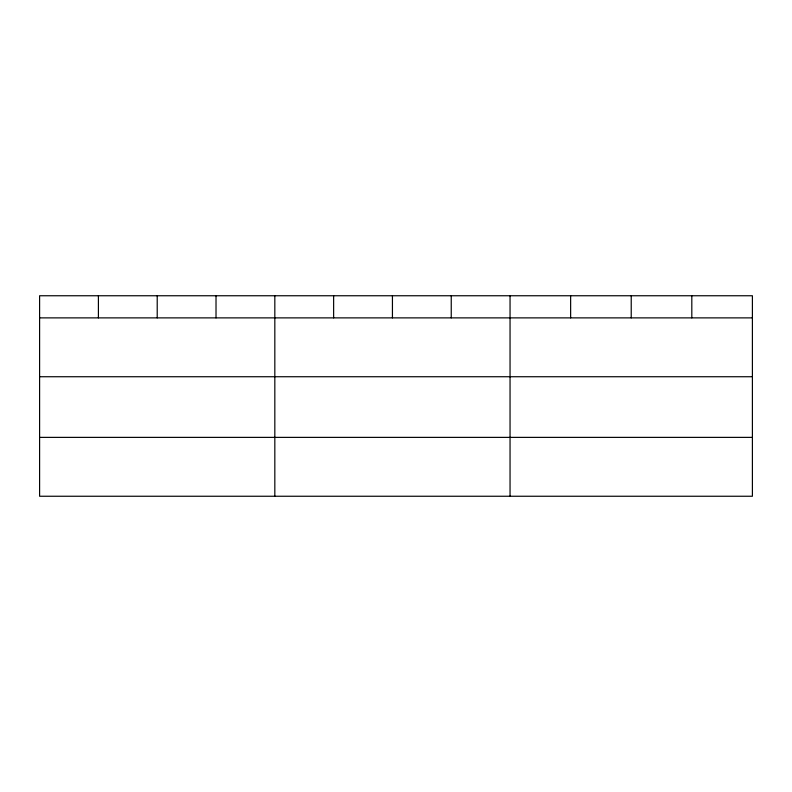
<?xml version="1.0" encoding="UTF-8"?>
<svg xmlns="http://www.w3.org/2000/svg" width="792" height="792" viewBox="0 0 792 792"><rect width="100%" height="100%" fill="white"/><g stroke="black" fill="none" stroke-linecap="round" stroke-linejoin="round"><path stroke-width="1.19" d="M752.4 376.735L752.4 295.753L39.6 295.753L39.6 496.247L752.4 496.247L752.4 376.735L39.6 376.735M39.6 317.879L752.4 317.879M39.6 437.382L752.4 437.382M691.812 295.753L691.812 317.879M631.224 295.753L631.224 317.879M570.636 295.753L570.636 317.879M510.048 295.753L510.048 496.247M451.242 295.753L451.242 317.879M392.436 295.753L392.436 317.879M333.63 295.753L333.63 317.879M274.824 295.753L274.824 496.247M216.018 295.753L216.018 317.879M157.212 295.753L157.212 317.879M98.406 295.753L98.406 317.879"/></g></svg>
